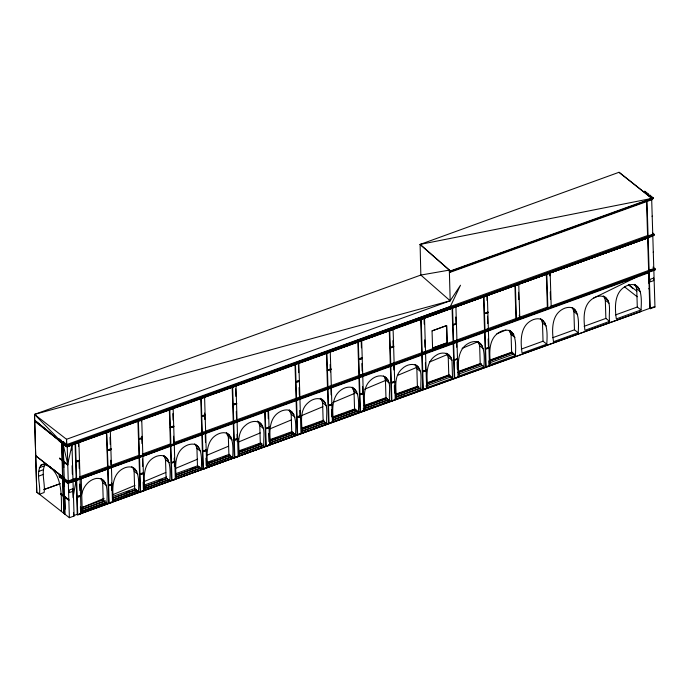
<?xml version="1.0" encoding="UTF-8"?>
<svg xmlns="http://www.w3.org/2000/svg" width="690" height="690" viewBox="0 0 690 690"><rect width="100%" height="100%" fill="white"/><g stroke="black" fill="none" stroke-linecap="round" stroke-linejoin="round"><path stroke-width="1.03" d="M63.092 441.488L67.706 445.378L67.724 446.042L653.309 235.342L67.439 446.145L67.706 445.378L450.346 306.524L460.497 285.22L450.191 300.788L66.525 439.288L34.5 414.405L420.84 275.06L449.328 270.109L450.354 270.954L450.087 271.722L652.654 198.832M79.548 478.713L80.031 479.093L81.084 513.601L77.737 514.809L76.685 480.309L76.167 479.938L73.037 497.637L72.786 489.434M44.997 464.37C40.908 472.952 45.393 483.362 44.134 492.522L39.451 494.23C40.9 484.829 35.716 473.823 40.831 465.233L43.168 464.146C62.695 469.26 61.514 495.808 61.401 511.454M67.724 446.042L67.189 445.611L67.801 464.474L63.325 461.187L67.603 464.543L71.993 445.059L652.809 236.084L653.206 235.1L652.775 235.256L654.439 234.936L652.723 232.944M81.722 494.463C83.033 486.916 88.76 479.636 96.609 478.386C109.883 477.601 106.752 495.429 106.993 503.631L103.992 501.276M638.086 276.328L593.538 298.123C582.282 304.756 583.714 319.246 584.904 330.32L609.624 321.35C608.14 313.122 612.772 300.995 603.509 296.062M76.167 479.938L73.028 481.637L74.08 516.025L69.388 517.716L36.76 492.134L34.5 414.405L450.191 300.788L449.328 270.109L420.106 244.424L619.025 172.284L646.616 194.192M593.538 298.123C597.402 295.656 602.974 294.992 606.501 298.416M61.263 442.057L63.169 443.316L61.591 442.368L62.928 443.42L67.801 464.474M654.819 269.678L653.861 270.92L654.957 307.007L650.273 308.706L649.169 272.619L67.862 483.509L67.698 482.345L62.868 478.532L64.265 478.032L48.964 466.25L58.797 473.806M82.274 507.486L104.147 498.327M113.1 494.575L134.973 485.406M144.917 481.249L165.798 472.495M175.743 468.329L197.616 459.169M207.561 455.003L228.442 446.257M238.386 442.092L260.259 432.932M270.204 428.766L291.085 420.02M301.03 415.854L322.903 406.686M332.847 402.52L354.72 393.36M364.665 389.195L386.538 380.026M397.474 375.446L416.363 367.537M429.292 362.121L447.189 354.626L451.001 357.515L451.984 360.146L452.545 378.336L427.826 387.306C426.636 376.231 425.204 361.741 436.46 355.1C440.979 351.978 448.241 352.167 451.001 357.515M462.102 348.372L478.015 341.705M496.904 333.796L505.856 330.044M111.116 467.432L134.101 459.023M136.077 458.264L139.026 457.134L139.518 457.513L140.57 492.013L143.917 490.806L142.864 456.297L142.382 455.918M142.864 456.297L164.53 448M166.506 447.241L169.455 446.111M54.398 470.339L35.708 455.78L68.275 481.508L72.968 479.8L71.993 445.059L67.197 446.766L66.283 446.551L66.266 445.723L61.755 442.644L61.738 441.988L63.126 441.479M62.135 442.506L62.471 443.558L66.283 446.551M62.471 443.558L63.178 443.299M61.738 441.988L65.55 444.972L647.574 235.557L648.057 235.946L652.749 234.255L654.413 234.272M66.266 445.723L65.567 445.636L65.55 444.972M643.658 191.613L644.779 191.199L648.574 194.183L647.927 195.434M619.025 172.284L647.22 194.675L648.574 194.183M648.531 195.744L649.92 195.236L653.309 197.927L653.327 198.582L651.714 198.944L652.085 199.643L449.906 272.386L449.38 271.972M647.186 194.684L651.912 198.392L420.106 244.424L450.354 270.954L651.912 198.392L649.92 195.236L648.557 195.736L651.912 198.392L653.309 197.927M652.197 216.056L652.214 216.591M58.503 439.996L59.271 440.548L34.664 420.322L61.626 442.393L61.143 442.566L61.117 441.755L58.141 439.78L58.124 439.116L59.211 438.719L61.574 440.582L63.075 495.886L60.72 494.04L60.849 493.471L68.836 499.724L63.075 495.886M58.141 439.78L61.117 441.755M58.124 439.116L60.479 440.979L61.574 440.582M76.167 478.92L75.081 443.394L75.572 443.765L78.919 442.549L80.006 478.092M106.985 432.371L110.331 431.155L111.418 466.699L108.071 467.906L106.648 432.104M139.001 456.125L137.914 420.589L138.397 420.969L141.752 419.753L142.839 455.297M169.481 409.308L173.164 408.359L174.216 442.825M200.902 398.259L204.594 397.311L205.663 432.509M233.246 421.935L232.168 386.745L232.659 387.125L236.006 385.908L237.049 420.046M295.156 364.07L298.839 363.121L299.917 398.32M326.43 352.901L326.913 353.28L330.269 352.064L331.329 386.918L328.82 387.823M357.998 341.774L361.689 340.826L362.716 374.42L359.361 375.627L358.878 375.248L357.851 341.662M653.007 235.109L653.775 235.178M389.755 330.734L393.102 329.527L394.128 363.113L390.781 364.32L390.29 363.94L389.272 330.355L389.755 330.734L390.781 364.32M421.176 319.436L424.523 318.219L425.549 351.814L422.202 353.021L421.711 352.633L420.684 319.047L421.176 319.436L422.202 353.021M452.226 307.869L455.918 306.921L456.944 340.515L453.597 341.723L453.106 341.343L452.079 307.757M483.647 296.571L487.338 295.622L488.365 329.208L485.01 330.415L484.527 330.036L483.535 297.494M515.404 285.531L518.751 284.315L519.777 317.909L516.431 319.116L515.948 318.728L514.921 285.143L515.404 285.531L516.431 319.116M547.36 307.421L546.333 273.844L546.825 274.223L550.172 273.007L551.198 306.602M59.625 458.281L62.135 460.075L59.625 458.281L61.996 460.67L61.979 460.135M40.831 465.233L44.583 463.87M59.642 458.824L59.78 458.229M39.261 467.742L43.944 466.035M61.436 441.893L62.928 443.42L63.342 461.705L67.775 465.008L68.275 481.508M38.597 471.451L43.28 469.743M653.292 251.997L653.309 252.523M63.342 461.705L67.775 465.008M38.89 476.04L43.582 474.332M60.323 476.212L60.349 477.032L62.704 478.877L59.219 476.264L59.202 475.6L60.297 475.203L60.315 475.867M59.219 476.264L62.204 478.248M59.84 476.385L59.866 477.204L60.349 477.032M59.202 475.6L61.557 477.463L62.919 476.971M64.265 479.93L67.818 482.974L62.894 479.222L68.336 483.336L68.836 499.724M432.544 348.053L447.155 342.757L446.654 325.62L432.044 330.924L432.587 348.122L447.12 342.852L446.602 325.559L432.069 330.829M66.671 481.534L71.544 479.766M76.142 478.101L72.485 479.429L72.968 479.8M79.488 476.885L109.236 466.095M138.975 455.305L110.909 465.491L110.745 460.247M142.321 454.089L170.387 443.911M204.318 431.604L173.742 442.695L173.544 436.244M205.154 431.293L233.22 421.116M234.057 420.814L296.053 398.32M296.89 398.018L329.984 386.012M330.821 385.71L455.443 340.498M518.449 317.642L456.452 340.136L456.944 340.515M519.285 317.34L547.351 307.162M647.625 237.386L648.635 270.42L649.126 270.799L653.809 269.1L652.809 236.084M67.698 482.345L655.483 269.117L655.5 269.773L67.715 483.009L63.282 479.076L66.413 481.568M68.819 482.258L653.809 270.049L67.715 483.009M612.962 285.375L610.452 286.29L610.788 286.557M111.452 467.699L112.505 502.208L109.149 503.407L108.097 468.907L76.685 480.309L76.193 479.93L77.254 514.421L77.737 514.809L375.015 406.591M60.72 494.04L68.853 500.241L69.388 517.716M65.214 509.117L64.817 496.283L60.703 493.523M64.567 496.886L68.853 500.241M64.049 479.973L65.102 514.352L63.756 513.3L63.221 495.834M208.147 462.697L211.114 461.619M240.551 450.941L243.518 449.863M255.378 445.559L260.32 443.765L264.072 446.706C262.588 438.478 267.228 426.342 257.957 421.418M270.98 439.901L275.922 438.107M285.807 434.519L290.749 432.725M303.384 428.145L309.318 425.997M316.236 423.488L323.153 420.978L326.905 423.91C325.533 415.492 330.079 402.969 320.212 398.303M333.813 417.105L341.723 414.241M346.665 412.447L353.582 409.938M366.218 405.349L373.135 402.839M377.094 401.408L385.986 398.182L389.738 401.123C388.047 393.231 392.912 381.51 384.373 376.421M396.638 394.318L405.539 391.083M407.514 390.368L416.415 387.142M428.033 382.924L448.793 375.395L452.545 378.336M458.462 371.893L480.206 364.001L483.957 366.942L459.238 375.903C457.539 363.803 456.996 347.588 470.709 342.318C486.027 337.324 484.44 357.851 483.957 366.942M489.874 360.49L511.626 352.607L515.37 355.54L490.659 364.51C488.96 352.4 488.416 336.185 502.13 330.924C517.44 325.93 515.861 346.449 515.37 355.54M521.295 349.097L543.039 341.205L546.791 344.146L522.071 353.116C520.372 341.007 519.829 324.792 533.543 319.53C548.861 314.528 547.274 335.055 546.791 344.146M552.707 337.703L574.46 329.811L578.203 332.753L553.492 341.714C551.793 329.613 551.241 313.398 564.955 308.128C580.273 303.134 578.694 323.662 578.203 332.753M584.12 326.301L605.872 318.409L609.624 321.35M615.54 314.907L637.293 307.015L641.036 309.957L616.325 318.927C614.626 306.817 614.074 290.602 627.788 285.332C643.106 280.338 641.528 300.866 641.036 309.957M81.894 509.272L105.156 500.811M113.246 497.861L136.508 489.4M144.598 486.459L166.851 478.36M175.95 475.048L199.212 466.587M207.302 463.637L230.564 455.176M238.654 452.235L261.915 443.765M270.006 440.824L293.267 432.363M302.367 429.051L323.601 421.323M332.709 418.011L355.971 409.541M365.07 406.229L386.305 398.501M395.413 395.189L418.675 386.728M427.774 383.416L450.018 375.317M458.117 372.376L481.37 363.915M490.478 360.603L512.722 352.504M81.903 509.539L105.165 501.078M113.255 498.128L136.517 489.667M144.607 486.726L166.859 478.627M175.959 475.315L199.22 466.854M207.311 463.913L230.572 455.443M238.662 452.502L261.924 444.041M270.014 441.091L293.276 432.63M302.375 429.318L324.628 421.219M332.718 418.278L355.98 409.817M365.079 406.505L387.332 398.406M395.422 395.465L418.675 386.995M427.783 383.683L450.027 375.593M458.117 372.643L481.379 364.182M490.486 360.87L512.73 352.771M81.317 511.419L106.605 502.216M113.686 499.646L137.957 490.814M145.029 488.235L169.309 479.403M176.381 476.825L200.661 467.993M207.733 465.422L232.004 456.59M239.085 454.011L263.356 445.179M270.437 442.601L294.708 433.769M301.789 431.198L326.06 422.366M333.141 419.787L357.411 410.955M364.493 408.377L387.754 399.915M395.844 396.974L420.115 388.142M427.196 385.563L451.467 376.731M458.548 374.161L482.819 365.329M489.9 362.75L514.171 353.918M81.325 511.609L106.605 502.406M113.686 499.836L137.957 491.004M145.038 488.425L169.309 479.593M176.39 477.014L200.661 468.182M207.742 465.612L232.013 456.78M239.094 454.201L263.364 445.369M270.446 442.79L294.716 433.958M301.797 431.388L326.068 422.556M333.149 419.977L357.42 411.145M364.501 408.566L388.772 399.734M395.853 397.164L420.124 388.332M390.178 400.856L77.685 514.783M396.25 398.648L421.15 389.721C419.667 381.492 424.307 369.366 415.035 364.432M383.105 403.65L390.186 401.071M400.304 397.388L405.358 395.551M417.493 391.135L420.529 390.031M112.505 502.208L112.013 501.82L654.482 306.636L654.957 307.007M67.197 446.766L66.671 444.498L67.197 446.766L450.699 307.964M453.071 324.636L456.53 323.515L456.547 324.041L453.089 325.171L453.071 324.636L453.089 325.171M484.492 313.217L487.942 312.096L487.959 312.622C486.83 314.097 483.742 312.993 484.604 313.838M327.431 370.133L330.889 369.003L330.898 369.538L327.448 370.659L327.431 370.133L327.448 370.659M390.264 347.45C398.82 343.896 388.436 349.218 390.376 347.536M453.183 324.723L456.53 323.515M296.019 381.665L299.374 380.449L299.495 381.07C298.356 382.545 295.277 381.432 296.139 382.277M327.543 370.22L330.889 369.003M358.852 358.912L362.207 357.705L362.328 358.317C361.189 359.792 358.11 358.688 358.973 359.524M233.186 404.478C243.725 400.631 225.949 407.341 236.661 403.883L236.541 403.271M296.131 381.743L299.477 380.535M358.964 358.998L362.31 357.791M484.501 313.752L487.959 312.622M170.352 427.188L173.708 425.98L173.828 426.593C172.69 428.067 169.611 426.963 170.473 427.8M201.894 416.484L201.773 415.863L205.232 414.742L205.241 415.268L201.894 416.484L205.241 415.268M76.107 461.394L79.462 460.187L79.574 460.799C78.444 462.274 75.365 461.17 76.228 462.015M107.528 450.07L110.874 448.862L110.995 449.475C109.865 450.95 106.778 449.845 107.649 450.682M138.94 438.685L142.399 437.564L142.416 438.09C141.278 439.565 138.198 438.461 139.061 439.297M358.869 359.438L362.328 358.317M390.281 347.984L393.74 346.854L393.619 346.242M76.219 461.481L79.566 460.273M107.631 450.156L110.987 448.949M296.036 382.191L299.495 381.07M170.37 427.722L173.828 426.593M233.203 405.004L236.661 403.883M76.124 461.929L79.574 460.799M107.537 450.605L110.995 449.475M138.957 439.211L142.416 438.09M422.729 371.255L426.084 370.047L426.204 370.659C425.075 372.134 421.987 371.03 422.849 371.867M454.149 359.861L457.608 358.74L457.617 359.266L454.158 360.396L454.149 359.861L454.158 360.396M485.562 348.441L489.02 347.32L489.038 347.846C487.899 349.321 484.82 348.217 485.682 349.054M328.509 405.358L331.968 404.228L331.976 404.763L328.518 405.884L328.509 405.358L328.518 405.884M391.342 382.674L394.689 381.466L394.809 382.079C389.824 384.39 390.454 382.398 394.801 381.553M422.841 371.341L426.187 370.133M454.253 359.947L457.608 358.74M297.097 416.889L300.443 415.673L300.564 416.294C299.434 417.761 296.346 416.656 297.218 417.502M328.613 405.444L331.968 404.228M359.93 394.137L363.276 392.929L363.397 393.541C362.267 395.016 359.18 393.912 360.051 394.749M234.384 440.315L234.264 439.703L237.619 438.495L237.731 439.107L234.281 440.229L237.731 439.107M265.676 428.24L269.135 427.119L269.152 427.653C268.013 429.12 264.934 428.016 265.797 428.861M297.2 416.967L300.555 415.76M360.033 394.223L363.389 393.015M485.579 348.976L489.038 347.846M171.551 463.025L171.43 462.412L174.889 461.291L174.898 461.817L171.551 463.025L174.898 461.817M202.851 451.088C213.383 447.241 195.606 453.951 206.319 450.492L206.198 449.88M237.722 438.573L234.264 439.703M422.746 371.789L426.204 370.659M77.185 496.619L80.532 495.411L80.652 496.024C79.523 497.499 76.435 496.395 77.306 497.231M108.597 485.294L112.056 484.173L112.073 484.699L108.615 485.829L108.597 485.294L108.615 485.829M140.018 473.909L143.365 472.702L143.486 473.314C142.356 474.789 139.276 473.676 140.139 474.522M359.939 394.663L363.397 393.541M77.289 496.705L80.644 495.498M108.71 485.381L112.056 484.173M265.693 428.775L269.152 427.653M297.105 417.416L300.564 416.294M202.86 451.622L206.319 450.492M77.194 497.154L80.652 496.024M140.027 474.435L143.486 473.314M81.506 507.788L103.793 499.724M113.928 496.058L135.206 488.365M144.322 485.07L166.618 477.006M176.752 473.34L198.03 465.647M207.147 462.343L229.442 454.279M239.568 450.622L260.855 442.92M269.971 439.625L292.258 431.561M301.383 428.266L323.67 420.201M332.796 416.907L355.083 408.842M364.199 405.539L386.495 397.483M395.612 394.18L417.907 386.124M427.024 382.821L449.319 374.756M458.436 371.462L480.723 363.397M489.848 360.102L512.135 352.038M126.106 492.332L129.151 491.237M158.528 480.602L161.572 479.507M190.958 468.881L193.994 467.777M208.182 462.645L211.218 461.55M223.379 457.151L226.423 456.055M240.603 450.924L243.648 449.82M255.8 445.421L258.845 444.325M271.006 439.927L276.069 438.098M288.23 433.7L291.266 432.596M303.428 428.197L308.49 426.368M320.652 421.97L323.696 420.874M335.849 416.475L340.92 414.638M368.279 404.745L373.342 402.917M383.476 399.251L386.512 398.147M400.7 393.024L405.763 391.187M433.122 381.294L438.193 379.457M465.552 369.564L470.615 367.736M493.919 359.309L503.036 356.005M450.087 271.722L449.354 271.153L449.88 271.567L651.627 198.979M67.706 445.378L653.292 234.678M67.189 445.956L651.765 235.618M110.866 430.517L125.054 425.428M128.099 424.341L138.233 420.702M145.331 418.157L157.484 413.759M162.564 411.973L169.654 409.394M179.797 405.789L192.967 401.062M197.03 399.605L200.066 398.492L196.728 399.657M205.137 396.698L210.2 394.853M214.262 393.421L229.46 387.944M235.549 385.788L294.337 364.674L283.167 368.589M299.408 362.871L326.775 353.038M329.82 351.96L358.196 341.766L329.811 351.926L357.17 342.059M362.25 340.325L389.617 330.493L362.241 340.239M424.091 318.142L648.108 237.765L649.126 270.799M550.361 306.903L547.851 307.809L546.825 274.223M299.081 398.622L296.562 399.519L295.493 364.337M237.084 421.107L233.729 422.315L232.659 387.125M203.153 433.415L204.827 432.811M140.32 456.202L141.993 455.598M174.251 443.903L170.904 445.11L169.818 409.575M77.487 478.998L79.169 478.394M486.122 366.657L485.061 332.157L484.578 331.778L485.631 366.278L486.122 366.657L489.469 365.459L488.416 330.95M423.289 389.453L422.237 354.953L421.745 354.574L422.798 389.074L423.289 389.453L426.636 388.246L425.583 353.737M454.701 378.06L453.649 343.56L453.166 343.172L454.218 377.672L454.701 378.06L458.057 376.852L456.996 342.344L456.513 341.964L456.668 347.191M391.894 400.838L390.842 366.338L390.359 365.959L391.411 400.459L391.894 400.838L395.249 399.639L394.188 365.131L393.705 364.743L393.861 369.969M198.246 467.147L201.239 469.502L641.088 311.492M77.22 514.343L73.588 515.628L73.494 512.454M80.601 513.127L111.176 502.122M233.272 422.944L234.333 457.444L234.816 457.824L238.171 456.616L237.11 422.108M266.237 446.43L265.176 411.93L264.693 411.542L265.745 446.042L266.237 446.43L269.583 445.223L268.531 410.714L268.039 410.334M170.447 445.731L171.5 480.231L171.983 480.62L175.338 479.412L174.285 444.903M203.403 469.217L202.351 434.717L201.859 434.338L202.912 468.838L203.403 469.217L206.75 468.018L205.698 433.51L205.206 433.122M235.523 385.667L242.621 383.123M248.702 380.94L261.881 376.214M265.935 374.765L279.114 370.038M300.4 362.405L317.633 356.23M319.66 355.505L326.758 352.961L299.175 362.914M421.038 319.168L392.498 329.44M424.074 318.073L451.45 308.266M456.513 306.446L483.888 296.631M486.924 295.544L648.108 237.765L455.383 306.886M172.379 408.385L175.424 407.298M179.478 405.841L194.692 400.39M204.835 396.75L232.228 386.926M235.273 385.831L294.328 364.622M361.051 340.722L389.617 330.45M423.936 318.168L452.468 307.921M260.958 423.772C256.447 419.486 249.366 421.65 245.321 425.497C236.316 432.966 238.999 445.499 239.352 455.676M135.412 489.943L138.405 492.298C138.897 483.198 140.475 462.68 125.166 467.673C111.461 472.935 111.987 489.124 113.695 501.216M418.037 366.787C413.526 362.5 406.445 364.665 402.399 368.512C393.395 375.99 396.077 388.522 396.431 398.691M386.616 378.18C382.113 373.894 375.024 376.067 370.978 379.905C361.983 387.383 364.665 399.915 365.019 410.084M351.978 387.34L354.013 391.385L354.574 409.575L358.317 412.517C358.809 403.426 360.387 382.898 345.069 387.901C331.355 393.162 331.907 409.377 333.606 421.487M323.791 400.976C319.28 396.69 312.199 398.855 308.154 402.701C299.149 410.179 301.832 422.711 302.186 432.88M289.145 410.136L291.18 414.181L291.741 432.371L295.484 435.312C295.976 426.222 297.554 405.694 282.245 410.688C268.531 415.958 269.074 432.173 270.773 444.274M226.311 432.932L228.356 436.977L228.907 455.167L232.659 458.108C233.142 449.009 234.721 428.49 219.411 433.484C205.698 438.745 206.241 454.96 207.94 467.07M201.239 469.502C201.73 460.411 203.309 439.884 187.991 444.877C174.277 450.147 174.829 466.362 176.528 478.463M166.825 478.541L169.826 480.895C170.309 471.805 171.896 451.277 156.578 456.28C142.864 461.541 143.408 477.756 145.107 489.866M60.461 475.091L62.885 476.954M487.002 295.355L487.011 300.469M60.34 474.97L64.265 478.032L62.928 443.42L63.834 467.535M39.451 494.23L36.76 492.134L34.5 414.405L58.443 438.84M424.04 317.84L424.523 318.219L424.04 317.84L424.229 324.136M361.198 340.446L361.689 340.826L361.198 340.446L361.422 347.795M644.796 191.863L646.323 193.053M653.327 198.582L649.946 195.934L649.92 195.236M652.74 233.608L654.439 234.936M652.938 267.125L655.483 269.117M653.809 269.1L653.327 268.721L550.715 306.222M649.169 272.619L648.695 272.248L649.79 308.335L650.273 308.706M640.458 275.776L640.432 274.956M634.921 284.668L637.922 287.023M634.352 284.34L635.852 285.522M634.697 284.78L639.492 289.136M635.74 286.195L636.732 288.825L640.484 291.767M628.357 284.461L636.801 291.094M624.51 286.833L637.181 296.769M603.284 296.183L608.08 300.538M604.328 297.597L605.32 300.219L609.063 303.16M572.838 308.051L575.089 309.81M571.863 307.576L576.659 311.932M572.916 308.991L573.899 311.621L577.651 314.562M540.675 318.858L543.677 321.212M540.451 318.97L545.247 323.325M541.495 320.384L542.487 323.015L546.239 325.956M519.777 317.909L519.225 315.252M487.873 328.828L488.365 329.208M477.842 341.645L480.844 344M477.618 341.766L482.414 346.121M478.662 343.18L479.654 345.811L483.405 348.752M489.469 365.459L488.986 365.07L488.856 360.887M447.18 353.634L449.423 355.402M446.197 353.168L448.241 357.204L451.984 360.146M457.565 376.473L458.057 376.852M425.066 351.426L425.549 351.814M414.811 364.553L419.606 368.909M415.854 365.967L416.846 368.589L420.598 371.531M426.636 388.246L426.084 385.77M393.645 362.733L394.128 363.113M421.15 389.721L417.407 386.78L416.846 368.589M383.399 375.947L388.194 380.302M384.442 377.361L385.434 379.992L389.177 382.933M394.758 399.251L395.249 399.639M352.202 387.228L355.203 389.583M353.03 388.755L356.773 391.696M354.013 391.385L357.765 394.326M320.565 398.742L325.361 403.098M321.609 400.157L322.601 402.788L326.344 405.72M331.925 422.047L332.416 422.427L331.364 387.918L330.872 387.538L331.096 394.861M289.369 410.015L292.37 412.37M290.197 411.551L293.94 414.492M291.18 414.181L294.932 417.122M300.512 433.441L300.995 433.829L299.943 399.32M235.523 385.529L236.006 385.908M257.387 421.09L258.879 422.271M257.732 421.538L262.528 425.885M258.776 422.944L259.768 425.575L263.52 428.516M269.091 444.843L269.583 445.223M226.544 432.811L229.537 435.166M227.364 434.346L231.107 437.288M228.356 436.977L232.099 439.918M237.679 456.237L238.171 456.616M172.681 407.98L173.164 408.359M194.554 443.886L198.125 446.559M194.899 444.325L199.695 448.681M195.943 445.74L196.935 448.371L200.687 451.312M206.267 467.63L206.75 468.018M163.711 455.607L166.704 457.962M163.487 455.728L168.282 460.075M164.53 457.134L165.522 459.764L169.266 462.705M174.846 479.033L175.338 479.412M109.848 430.767L110.331 431.155M133.041 467.587L135.292 469.355M131.721 466.682L133.222 467.855M136.862 471.477L133.118 468.536L134.101 471.166L134.662 489.357M134.101 471.166L137.853 474.108M143.434 490.426L143.917 490.806M78.919 442.549L78.427 442.169L78.556 446.395M140.57 492.013L140.079 491.634L139.026 457.134M71.993 445.059L71.51 444.679L71.657 449.949M62.143 442.851L66.723 446.387L66.525 439.288L66.723 446.387L34.681 421.254M58.788 440.72L61.143 442.566M125.658 495.196L127.158 496.377M100.878 478.403L103.88 480.749M100.654 478.515L105.449 482.871M101.697 479.93L102.689 482.56L106.441 485.501M109.149 503.407L108.666 503.027L107.614 468.527M59.866 477.204L62.221 479.058M63.575 480.145L67.862 483.509M81.084 513.601L80.601 513.222L80.402 506.676M73.588 515.628L74.072 516.016M63.644 443.972L65.067 445.093M487.942 312.096L487.847 312.544M489.02 347.32L488.925 347.76M456.547 324.041L456.426 323.429M457.617 359.266L457.496 358.653M394.809 382.079L394.689 381.466M330.898 369.538L330.786 368.926M331.976 404.763L331.856 404.15M269.135 427.119L269.04 427.567M205.232 414.742L205.137 415.19M174.889 461.291L174.794 461.731M142.399 437.564L142.304 438.003M112.073 484.699L111.953 484.087M34.664 420.322L57.943 439.34M629.004 285.237L633.049 288.662M510.082 330.743L512.256 332.606M450.191 300.788L420.84 275.06L420.106 244.424M651.61 198.375L652.059 198.815M651.636 199.194L652.085 199.643M510.117 330.993L513.826 334.728L509.134 330.234M509.03 330.372L511.074 334.417L511.626 352.607M67.189 445.611L67.439 446.145M651.696 199.738L652.749 234.255M648.057 235.946L647.004 201.42L646.521 201.04L647.574 235.557M636.732 288.825L637.293 307.015M605.32 300.219L605.872 318.409M573.899 311.621L574.46 329.811M549.689 272.628L549.783 275.853M550.275 291.974L550.508 299.495M542.487 323.015L543.039 341.205M518.526 292.284L518.742 299.589M487.485 316.175L487.709 323.507M488.184 338.928L488.408 346.251M483.983 296.829L485.01 330.415M479.654 345.811L480.206 364.001M455.754 317.038L455.978 324.386M457.116 361.827L457.341 369.15M452.571 308.137L453.597 341.723M448.241 357.204L448.793 375.395M424.712 339.885L424.937 347.234M425.385 362.768L425.609 370.09M392.972 340.688L393.162 346.984M394.344 385.658L394.568 392.981M385.434 379.992L385.986 398.182M362.776 376.524L363.828 411.033L363.276 408.558M361.905 363.544L362.129 370.892M362.612 386.598L362.802 392.869M358.334 342.042L359.361 375.627M330.174 364.484L330.398 371.919M331.545 409.498L331.769 416.82M326.913 353.28L327.948 387.081M326.43 352.961L327.491 387.746M322.601 402.788L323.153 420.978M298.425 365.183L298.658 372.635M299.106 387.53L299.339 394.982M299.805 410.438L300.029 417.761M296.596 400.528L297.649 435.028L297.157 434.648L296.105 400.148M295.01 364.26L296.079 399.139M268.074 411.378L268.298 418.701M268.746 433.337L268.997 441.704M259.768 425.575L260.32 443.765M235.626 388.875L235.851 396.362M236.308 411.344L236.541 418.83M237.006 434.277L237.231 441.6M233.763 423.324L234.816 457.824M204.594 413.06L204.792 419.494M205.275 435.218L205.499 442.532M205.974 458.22L206.198 465.543M201.239 398.527L202.282 432.647M200.756 398.173L201.825 433.329M196.935 448.371L197.495 466.561M172.854 413.655L173.052 420.106M174.208 458.117L174.466 466.483M170.93 446.12L171.983 480.62M169.335 409.481L170.413 444.731M165.522 459.764L166.074 477.954M141.269 419.58L141.329 421.668M141.778 436.313L142.002 443.636M142.476 459.057L142.701 466.371M143.175 482.06L143.399 489.382M138.397 420.969L139.449 455.426M110.046 437.175L110.262 444.515M111.444 483L111.668 490.323M106.502 432.087L107.58 467.518M102.689 482.56L103.241 500.69M81.222 478.101L82.274 512.523M79.005 461.11L79.238 468.476M79.712 484.087L79.911 490.538M75.572 443.765L76.616 478.222M67.603 464.543L67.62 465.069M68.69 499.776L68.707 500.293M64.325 480.18L64.524 486.614M63.368 449.621L63.816 464.344M61.833 442.256L63.48 495.222M63.497 495.739L64.023 513.205M60.858 441.85L60.479 440.979M61.936 478.343L61.557 477.463M449.88 271.567L449.906 272.386M72.096 465.741L72.338 474.159M648.962 288.403L648.971 288.963M426.084 370.047L426.092 370.573M363.276 392.929L363.294 393.455M362.207 357.705L362.216 358.231M300.443 415.673L300.461 416.208M299.374 380.449L299.382 380.984M237.619 438.495L237.627 439.021M233.298 404.564L233.306 405.09M202.955 451.174L202.972 451.7M110.874 448.862L110.892 449.397M80.532 495.411L80.549 495.938M79.462 460.187L79.471 460.722M648.574 269.997L648.85 283.288M653.62 278.053L650.092 279.329L650.17 281.882L653.697 280.606L653.62 278.053M72.7 488.805L69.172 490.081L69.25 492.634L72.778 491.358L72.7 488.805M60.065 483.733L43.858 489.572L60.099 483.759M487.338 295.622L486.847 295.234L487.338 295.622M514.818 337.35L511.074 334.417L510.152 331.709L514.818 337.35M359.43 377.74L358.938 377.352L359.99 411.852L360.482 412.24L359.43 377.74M328.009 389.134L327.526 388.755L328.578 423.255L329.061 423.634L328.009 389.134"/></g></svg>
